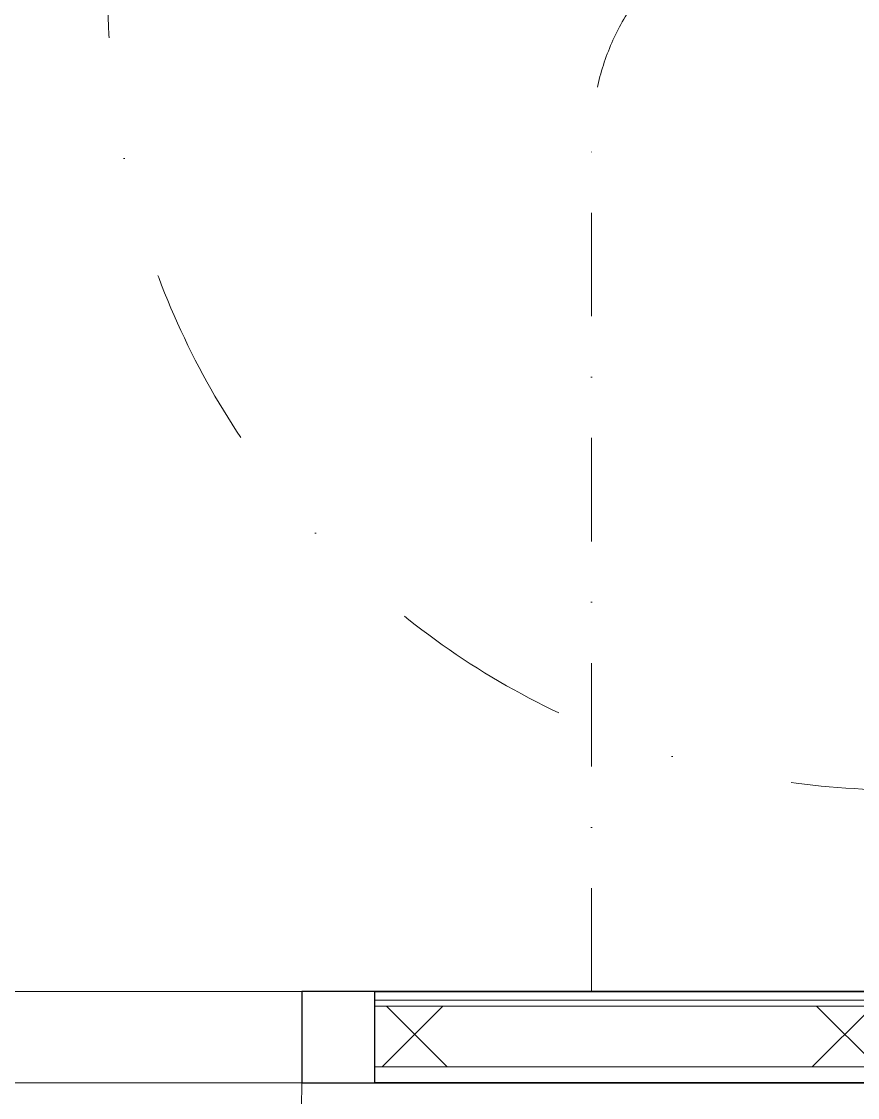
# Model space of a CAD drawing. Header units: millimetres. Extents: x -46592 to 140440, y -36427 to 76663.
# Drawn here: x 39629 to 40316, y 38132 to 39017 of the extents above; entities that cross this region are included whole.
import ezdxf

# ---------------------------------------------------------------- set-up
doc = ezdxf.new("R2010")
doc.units = ezdxf.units.MM
doc.linetypes.add('Pistekatko 3_2_mm', pattern=[350, 150, -100, 0, -100])
doc.linetypes.add('pistekatko tiheä_2_', pattern=[185, 85, -50, 0, -50])
for name, color, linetype, lineweight in [('AR-C_APUVIIVA-1', 1, 'Pistekatko 3_2_mm', 18), ('AR-C_APUVIIVA-2', 1, 'pistekatko tiheä_2_', 18), ('AR1243_ULKOOVI', 3, 'Continuous', 18), ('AR1243_ULKOOVI-1', 3, 'Continuous', 25), ('AR1311_VS', 2, 'Continuous', 18), ('AR1311_VS-1', 2, 'Continuous', 35), ('AR21_PUTKIOSA', 6, 'Continuous', 18)]:
    doc.layers.add(name, color=color, linetype=linetype, lineweight=lineweight)

# ---------------------------------------------------------------- blocks, each defined once
blk = doc.blocks.new('ARC_OK1 - kostean tilan sisäovi-puu - KPH-elementtiovi - 9x21-1650273-04 2_ krs')
at = {"layer": 'AR1243_ULKOOVI'}
for p, q in [((395, 37.5), (395, 827.5)), ((-395, 37.5), (395, 37.5)), ((395, -37.5), (-395, -37.5))]:
    blk.add_line(p, q, dxfattribs=at)
blk.add_arc((395, 37.5), 790, 90, 180, dxfattribs=at)
at = {"layer": 'AR1243_ULKOOVI-1'}
for p, q in [((-395, 37.5), (-455, 37.5)), ((-455, 37.5), (-455, -37.5)), ((-395, -37.5), (-395, 37.5)), ((455, 37.5), (395, 37.5)), ((395, 37.5), (395, -37.5)), ((455, -37.5), (455, 37.5)), ((-455, -37.5), (-395, -37.5)), ((395, -37.5), (455, -37.5))]:
    blk.add_line(p, q, dxfattribs=at)
blk = doc.blocks.new('Shower_columns_15486 - Suihku-V96-04 2_ krs')
at = {"layer": 'AR-C_APUVIIVA-2'}
blk.add_line((450, -900), (-250, -900), dxfattribs=at)
blk.add_arc((-250, -700), 200, 180, 270, dxfattribs=at)

msp = doc.modelspace()

# ---------------------------------------------------------------- hatches: boundary and pattern name
at = {"layer": 'AR1311_VS'}
h = msp.add_hatch(dxfattribs=at)
h.set_pattern_fill('FP_1', color=256, style=0, pattern_type=2)
h.set_pattern_definition([(45, (0, 0), (-176.7767, 176.7767), []), (135, (0, 0), (-176.7767, -176.7767), [])])
h.paths.add_polyline_path([(41059.03, 38157.17), (41059.03, 38207.17), (39919.03, 38207.17), (39919.03, 38157.17), (40108, 38157.17)], flags=0)
h.paths.add_polyline_path([(39009.03, 38157.17), (39009.03, 38207.17), (38897.03, 38207.17), (38897.03, 38157.17), (38909.03, 38157.17)], flags=0)

# ---------------------------------------------------------------- linework, layer by layer
at = {"layer": 'AR-C_APUVIIVA-1'}
msp.add_arc((40349.79, 39035.05), 650, 169.57628, 324.64047, dxfattribs=at)
at = {"layer": 'AR1311_VS'}
for p, q in [((41004.03, 38212.17), (39919.03, 38212.17)), ((41009.03, 38207.17), (39919.03, 38207.17)), ((41059.03, 38157.17), (39919.03, 38157.17))]:
    msp.add_line(p, q, dxfattribs=at)
at = {"layer": 'AR1311_VS-1'}
for p, q in [((40997.03, 38219.17), (39919.03, 38219.17)), ((39919.03, 38144.17), (41074.03, 38144.17))]:
    msp.add_line(p, q, dxfattribs=at)

# ---------------------------------------------------------------- block references
at = {"layer": 'AR1243_ULKOOVI', "rotation": 180}
msp.add_blockref('ARC_OK1 - kostean tilan sisäovi-puu - KPH-elementtiovi - 9x21-1650273-04 2_ krs', (39464.03, 38181.67), dxfattribs=at)
at = {"layer": 'AR21_PUTKIOSA', "rotation": 270.0000000000071}
msp.add_blockref('Shower_columns_15486 - Suihku-V96-04 2_ krs', (40997.03, 38669.17), dxfattribs=at)

doc.saveas('drawing.dxf')
